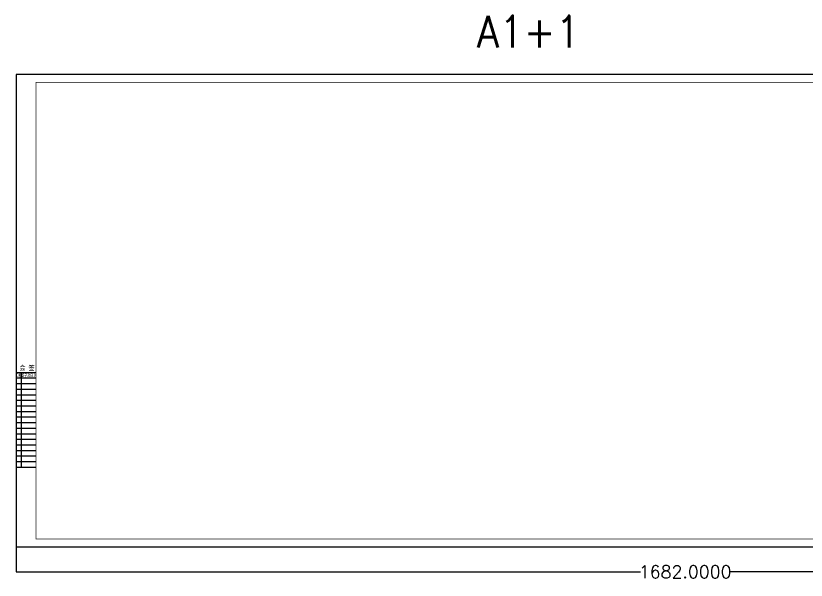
# Model space of a CAD drawing. Header units: inches. Extents: x 4929 to 104269, y 260939 to 296411.
# Drawn here: x 4929 to 54599, y 260939 to 296411 of the extents above; entities that cross this region are included whole.
import ezdxf
from ezdxf.enums import TextEntityAlignment as Align

# ---------------------------------------------------------------- set-up
doc = ezdxf.new("R2010")
doc.units = ezdxf.units.IN
doc.header["$MEASUREMENT"] = 0
doc.styles.add('HZ', font='txt_____.ttf', dxfattribs={"width": 0.7, "bigfont": 'HZTXT'})
doc.styles.add('ROMAND', font='romand__.ttf', dxfattribs={"width": 0.7, "bigfont": 'OCHINESE.shx'})
doc.styles.get("Standard").update_dxf_attribs({"font": 'txt', "bigfont": 'gbcbig.shx'})
doc.dimstyles.new('Standard-yuanban', dxfattribs={"dimtxt": 800, "dimasz": 0.18, "dimexe": 0.18, "dimexo": 0.0625, "dimgap": 0.09, "dimtad": 0, "dimtih": 1, "dimtoh": 1, "dimdec": 4, "dimlfac": 0.02, "dimzin": 0, "dimdsep": 46, "dimtxsty": 'Standard', "dimcen": 0.09, "dimadec": 0, "dimazin": 0, "dimtfac": 1, "dimtdec": 4, "dimtofl": 0, "dimtmove": 0, "dimatfit": 3, "dimfxl": 1, "dimtolj": 1, "dimtzin": 0, "dimarcsym": 0})

# ---------------------------------------------------------------- blocks, each defined once
blk = doc.blocks.new('会签')
at = {"color": 0}
for p, q in [((3629.69, -1305.73), (3604.69, -1305.73)), ((3611.37, -1424.73), (3611.37, -1305.73)), ((3629.69, -1312.73), (3604.69, -1312.73)), ((3629.69, -1319.73), (3604.69, -1319.73)), ((3629.69, -1326.73), (3604.69, -1326.73)), ((3629.69, -1333.73), (3604.69, -1333.73)), ((3629.69, -1340.73), (3604.69, -1340.73)), ((3629.69, -1347.73), (3604.69, -1347.73)), ((3629.69, -1354.73), (3604.69, -1354.73)), ((3629.69, -1361.73), (3604.69, -1361.73)), ((3629.69, -1368.73), (3604.69, -1368.73)), ((3629.69, -1375.73), (3604.69, -1375.73)), ((3629.69, -1382.73), (3604.69, -1382.73)), ((3629.69, -1389.73), (3604.69, -1389.73)), ((3629.69, -1396.73), (3604.69, -1396.73)), ((3629.69, -1403.73), (3604.69, -1403.73)), ((3629.69, -1410.73), (3604.69, -1410.73)), ((3629.69, -1417.73), (3604.69, -1417.73)), ((3629.69, -1424.73), (3604.69, -1424.73))]:
    blk.add_line(p, q, dxfattribs=at)
for s, height, style, width, p in [('会 签  ', 6, 'HZ', 0.9, (3622.23, -1302.52)), ('工种签字及日期', 3.8, 'ROMAND', 0.7, (3616.9, -1310.89))]:
    blk.add_text(s, height=height, dxfattribs=dict(at, style=style, width=width)).set_placement(p, align=Align.CENTER)
blk = doc.blocks.new('*D3')
at = {"color": 0, "lineweight": -2, "transparency": 16777216}
for p, q in [((4943, 263028), (4943, 261464)), ((89043, 263028), (89043, 261464)), ((4944, 261464), (44193, 261464)), ((89043, 261464), (49794, 261464))]:
    blk.add_line(p, q, dxfattribs=at)
at = {"color": 0, "transparency": 16777216}
for points in [[(4944, 261464), (4944, 261464), (4943, 261464)], [(89043, 261464), (89043, 261464), (89043, 261464)]]:
    blk.add_solid(points, dxfattribs=at)
at = {"layer": 'Defpoints', "color": 0, "transparency": 16777216}
for p in [(4943, 263028), (89043, 263028), (89043, 261464)]:
    blk.add_point(p, dxfattribs=at)
at = {"color": 0, "transparency": 16777216, "insert": (46993, 261464), "char_height": 800, "attachment_point": 5}
blk.add_mtext('\\A1;1682.0000', dxfattribs=at)

msp = doc.modelspace()

# ---------------------------------------------------------------- linework, layer by layer
msp.add_lwpolyline([(4943.45619, 263027.67464), (89043.45619, 263027.67464), (89043.45619, 292727.67464), (4943.45619, 292727.67464)], close=True)
at = {"const_width": 32.5}
msp.add_lwpolyline([(6193.45619, 292227.67464), (88543.45619, 292227.67464), (88543.45619, 263527.67464), (6193.45619, 263527.67464)], close=True, dxfattribs=at)

# ---------------------------------------------------------------- block references
at = {"color": 0, "xscale": 50, "yscale": 50, "zscale": 50}
msp.add_blockref('会签', (-175290.82585, 339264.14294), dxfattribs=at)

# ---------------------------------------------------------------- texts
at = {"color": 0, "style": 'HZ', "width": 0.9}
msp.add_text('A1+1', height=2000, dxfattribs=at).set_placement((37154.68588, 294411.24205), align=Align.CENTER)

# ---------------------------------------------------------------- dimensions: what is measured, and where the dimension line sits
dim = msp.add_linear_dim(base=(89043.45619, 261464.33199), p1=(4943.45619, 263027.67464), p2=(89043.45619, 263027.67464), dimstyle='Standard-yuanban')
dim.commit()
dim.dimension.update_dxf_attribs({"geometry": '*D3', "text_midpoint": (46993.45619, 261464.33199)})

doc.saveas('drawing.dxf')
